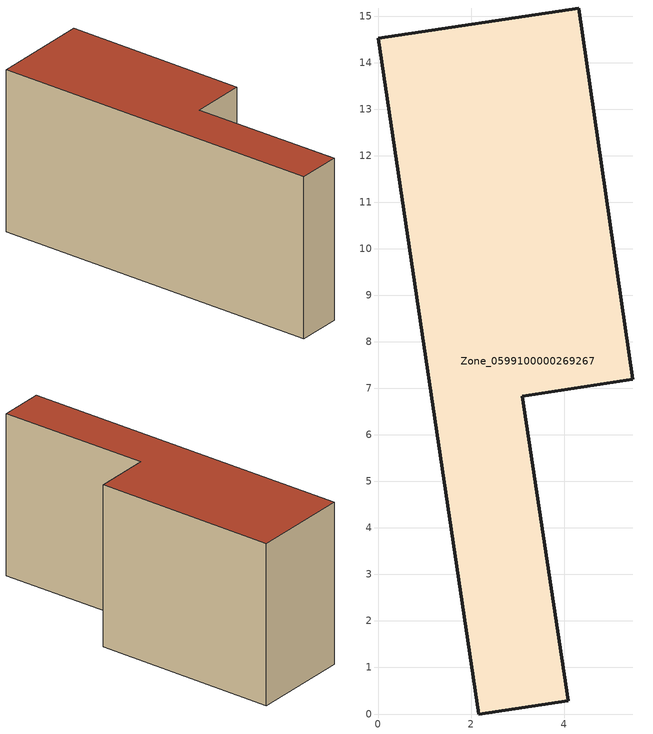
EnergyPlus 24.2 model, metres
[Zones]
Zone_0599100000269267
 floor ground (C_G): 0,14.52 4.32,15.18 5.48,7.2 3.1,6.83 4.09,0.28 2.16,0 z0
 wall outside (C_F): 2.16,0 4.09,0.28 3.1,6.83 5.48,7.2 4.32,15.18 0,14.52 2.16,0 z0:7.18
 roof outside (C_R): 4.32,15.18 0,14.52 2.16,0 4.09,0.28 3.1,6.83 5.48,7.2 z7.18
[BUILDING]
Pand.0599100000269267: North Axis=0; Terrain=City; Loads Convergence Tolerance Value=0.04; Temperature Convergence Tolerance Value=0.4; Solar Distribution=FullExterior; Maximum Number of Warmup Days=25; Minimum Number of Warmup Days=1
[Site:Location]
Rotterdam.The.Hague.AP_ZH_NLD Design_Conditions: Latitude=51.96; Longitude=4.45; Time Zone=1; Elevation=-4.5
[SITE:GROUNDTEMPERATURE:BUILDINGSURFACE]
18, 18, 18, 18, 18, 18, 18, 18, 18, 18, 18, 18
[MATERIAL] Thermal Absorptance=0.9; Solar Absorptance=0.7; Visible Absorptance=0.7
Name | Roughness | Thickness | Conductivity | Density | Specific Heat
G.TI.1946 | MediumSmooth | 0.15 | 1 | 540 | 1210
F.TI.1946 | Rough | 0.3 | 0.857143 | 1920 | 840
R.TI.1946 | MediumRough | 0.2 | 0.1 | 1500 | 1000
[CONSTRUCTION]
C_G: G.TI.1946
C_F: F.TI.1946
C_R: R.TI.1946
[ZONE]
Zone_0599100000269267: Type=1; Multiplier=1; Ceiling Height=Autocalculate; Volume=Autocalculate; Floor Area=autocalculate; Part of Total Floor Area=Yes
[ZONEINFILTRATION:DESIGNFLOWRATE]
Infil_Zone_0599100000269267: Zone or ZoneList or Space or SpaceList=Zone_0599100000269267; Schedule=AlwaysOn; Design Flow Rate Calculation Method=Flow/Area; Flow Rate per Floor Area=0.003; Constant Term Coefficient=1; Temperature Term Coefficient=0; Velocity Term Coefficient=0; Velocity Squared Term Coefficient=0
[HVACTEMPLATE:ZONE:IDEALLOADSAIRSYSTEM]
Zone_0599100000269267: Maximum Heating Supply Air Temperature=50; Minimum Cooling Supply Air Temperature=13; Maximum Heating Supply Air Humidity Ratio=0.0156; Minimum Cooling Supply Air Humidity Ratio=0.0077; Heating Limit=NoLimit; Cooling Limit=NoLimit; Dehumidification Control Type=ConstantSensibleHeatRatio; Cooling Sensible Heat Ratio=0.7; Dehumidification Setpoint=60; Humidification Control Type=None; Humidification Setpoint=30; Outdoor Air Method=None; Outdoor Air Flow Rate per Person=0.00944; Outdoor Air Flow Rate per Zone Floor Area=0; Outdoor Air Flow Rate per Zone=0; Demand Controlled Ventilation Type=None; Outdoor Air Economizer Type=NoEconomizer; Heat Recovery Type=None; Sensible Heat Recovery Effectiveness=0.7; Latent Heat Recovery Effectiveness=0.65
[ZONECONTROL:THERMOSTAT]
ThermostatControl_Zone_0599100000269267: Zone or ZoneList=Zone_0599100000269267; Control Type Schedule=DualSetpointControlType; Control 1=Thermostat_Zone_0599100000269267; Temperature Difference Between Cutout And Setpoint=0
[THERMOSTATSETPOINT:DUALSETPOINT]
Thermostat_Zone_0599100000269267: Heating Setpoint Temperature Schedule=HeatingSetpoint_Zone_0599100000269267; Cooling Setpoint Temperature Schedule=CoolingSetpoint_Zone_0599100000269267
[SCHEDULE:COMPACT]
HeatingSetpoint_Zone_0599100000269267: Through: 12/31, For: AllDays, Until: 24:00, 21
CoolingSetpoint_Zone_0599100000269267: Through: 12/31, For: AllDays, Until: 24:00, 24
DualSetpointControlType: Through: 12/31, For: AllDays, Until: 24:00, 4
AlwaysOn: Through: 12/31, For: AllDays, Until: 24:00, 1
